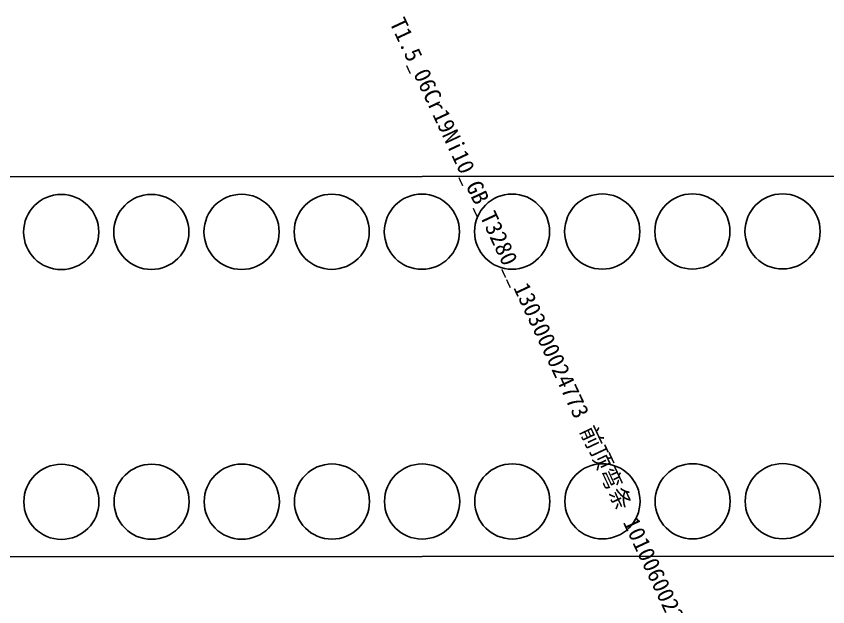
# Model space of a CAD drawing. Header units: millimetres. Extents: x -16 to 447564, y -223076 to 222851.
# Drawn here: x 391.2 to 715.2, y 434.4 to 670.1 of the extents above; entities that cross this region are included whole.
import ezdxf

# ---------------------------------------------------------------- set-up
doc = ezdxf.new("R2010")
doc.units = ezdxf.units.MM

# ---------------------------------------------------------------- blocks, each defined once
blk = doc.blocks.new('1303000024773_前顶弯条_1010060')
at = {"layer": 'SLD-0', "linetype": 'CONTINUOUS'}
for p, q in [((-282.98, -491.45), (194.58, 532.68)), ((-145.5, -555.56), (332.05, 468.57))]:
    blk.add_line(p, q, dxfattribs=at)
for centre in [(13.77, 92.88), (-1.44, 60.25), (111.37, 47.37), (-16.66, 27.63), (96.16, 14.74), (-31.87, -5), (80.94, -17.88), (-47.08, -37.63), (65.73, -50.51), (-62.3, -70.25), (50.51, -83.14), (-77.51, -102.88), (35.3, -115.76), (-92.73, -135.51), (20.09, -148.39), (-107.94, -168.14), (4.87, -181.02), (-10.34, -213.65)]:
    blk.add_circle(centre, 15, dxfattribs=at)
at = {"layer": 'S1', "color": 3, "insert": (24.54, -11.44), "char_height": 6.6, "attachment_point": 5}
blk.add_mtext('T1.5_06Cr19Ni10_GB_T3280__1303000024773 {\\fSimSun|b0|i0|c134|p2;前顶弯条 }101006002299  {\\fSimSun|b0|i0|c134|p2;共}1{\\fSimSun|b0|i0|c134|p2;件}', dxfattribs=at)
blk = doc.blocks.new('MERGE_0_250723凯迈2025WX-41-01号计划-下料图')
at = {"rotation": -64.95204340451933}
blk.add_blockref('1303000024773_前顶弯条_1010060', (-10717.34719, 557.40159), dxfattribs=at)

msp = doc.modelspace()

# ---------------------------------------------------------------- block references
msp.add_blockref('MERGE_0_250723凯迈2025WX-41-01号计划-下料图', (11324.57, 0))

doc.saveas('drawing.dxf')
